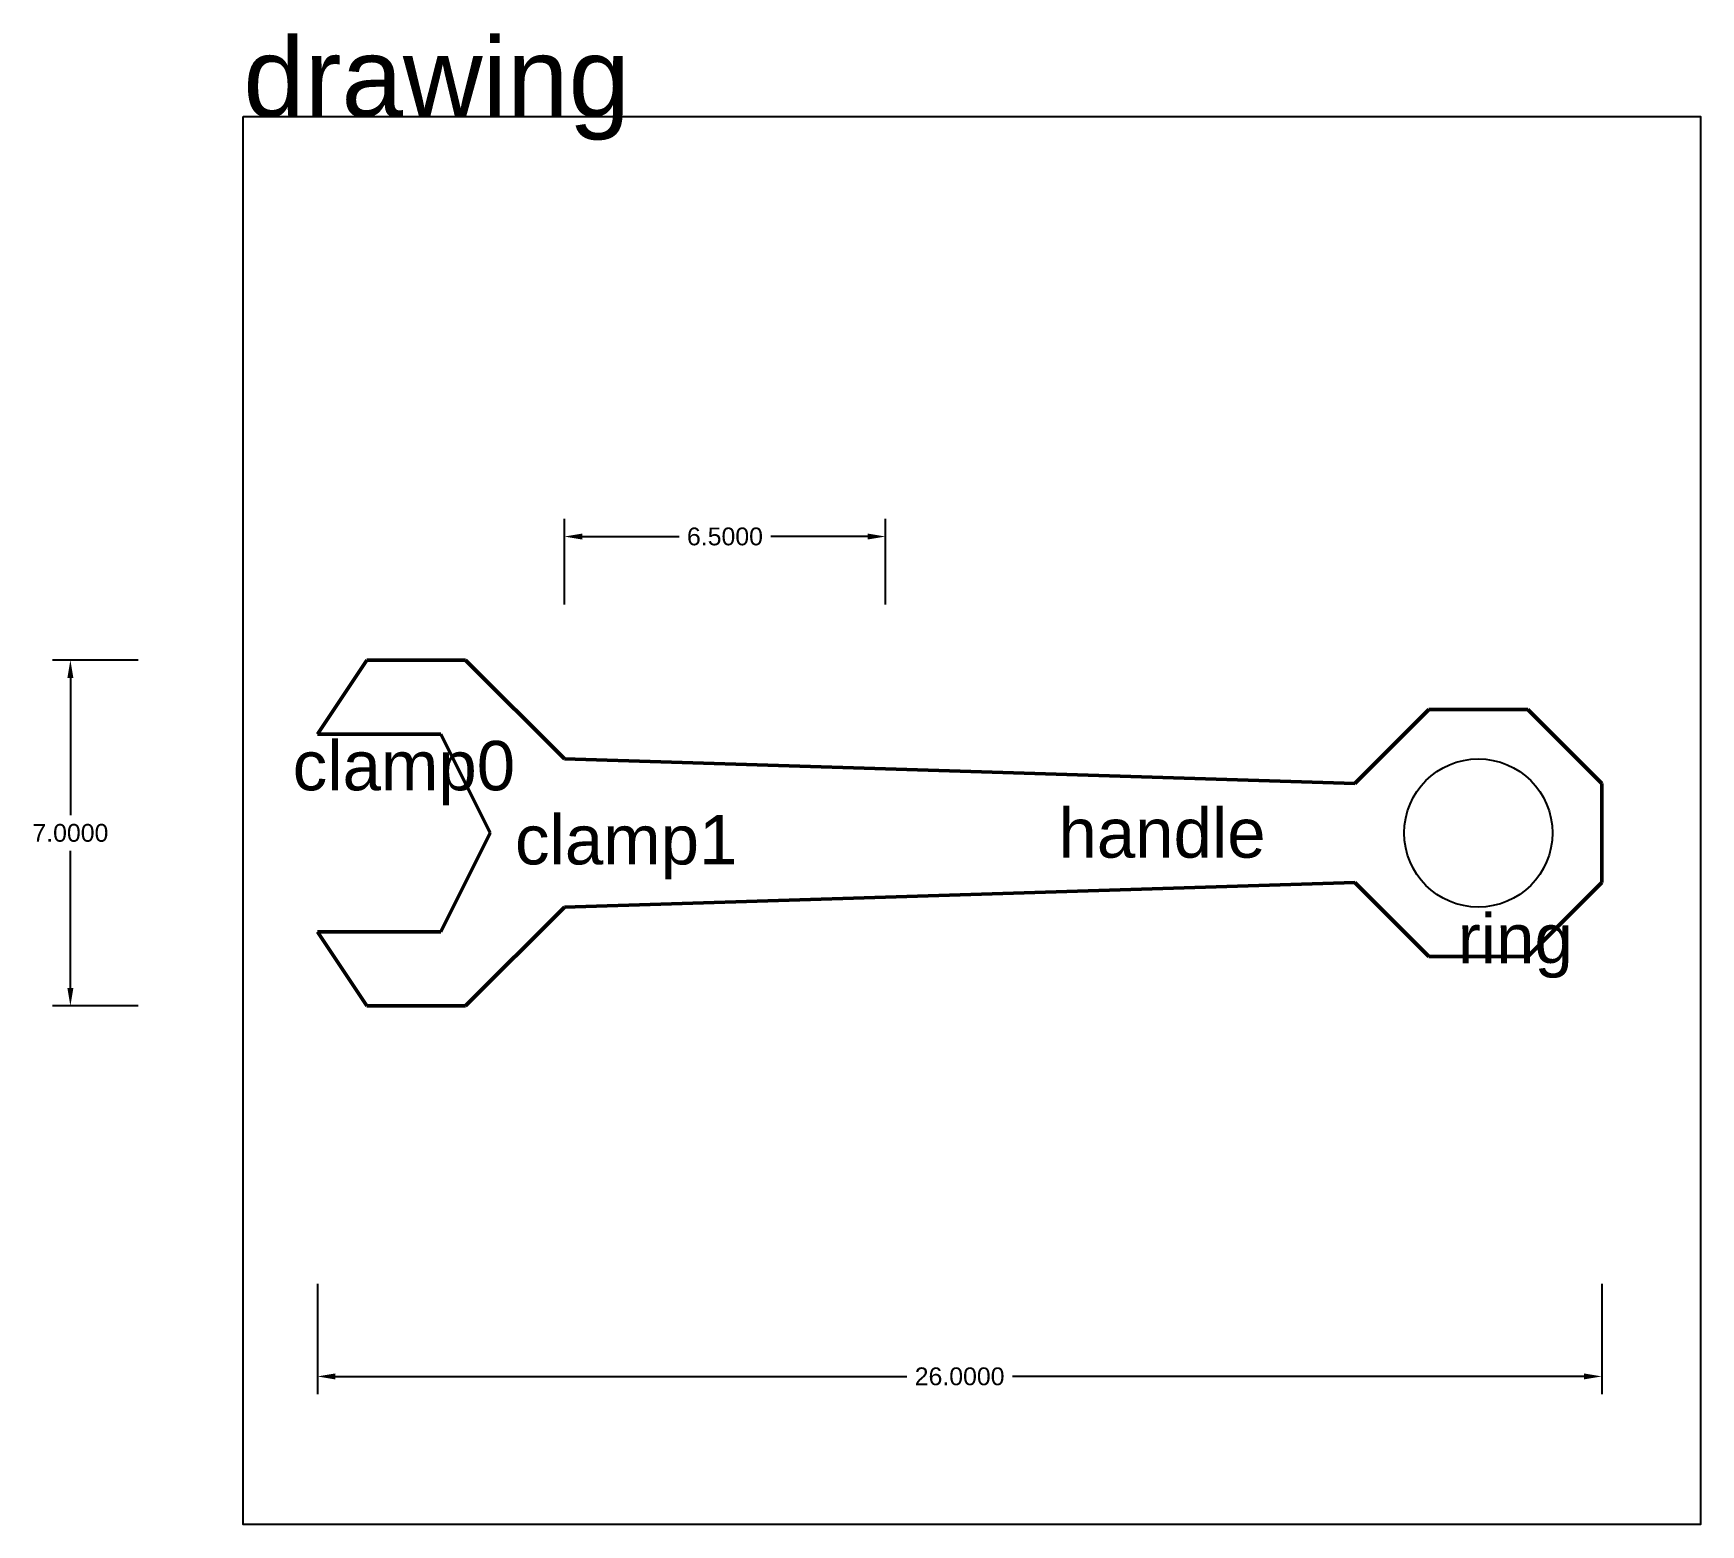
# Model space of a CAD drawing. Header units: centimetres. Extents: x 1.3 to 35, y -2 to 28.2.
import ezdxf

# ---------------------------------------------------------------- set-up
doc = ezdxf.new("R2010")
doc.units = ezdxf.units.CM
doc.header["$MEASUREMENT"] = 0
for name, color, linetype in [('clamp0', 4, 'Continuous'), ('clamp1', 5, 'Continuous'), ('handle', 2, 'Continuous'), ('ring', 1, 'Continuous'), ('svgframe', 6, 'Continuous')]:
    doc.layers.add(name, color=color, linetype=linetype)
doc.styles.get("Standard").update_dxf_attribs({"font": 'arial.ttf'})
doc.dimstyles.get("Standard").update_dxf_attribs({"dimtxt": 0.18, "dimasz": 0.18, "dimexe": 0.18, "dimexo": 0.0625, "dimgap": 0.09, "dimtad": 0, "dimtih": 1, "dimtoh": 1, "dimdec": 4, "dimzin": 0, "dimdsep": 46, "dimtxsty": 'Standard', "dimcen": 0.09, "dimadec": 0, "dimazin": 0, "dimtfac": 1, "dimtdec": 4, "dimtofl": 0, "dimtmove": 0, "dimatfit": 3, "dimfxl": 1, "dimtolj": 1, "dimtzin": 0, "dimarcsym": 0})

# ---------------------------------------------------------------- blocks, each defined once
blk = doc.blocks.new('*D6')
at = {"color": 0, "lineweight": -2, "transparency": 16777216}
for p, q in [((7, 2.875), (7, 0.64)), ((33, 2.875), (33, 0.64)), ((7.36, 1), (18.929, 1)), ((32.64, 1), (21.071, 1))]:
    blk.add_line(p, q, dxfattribs=at)
at = {"color": 0, "lineweight": 50, "transparency": 16777216}
for points in [[(7.36, 1.06), (7.36, 0.94), (7, 1)], [(32.64, 1.06), (32.64, 0.94), (33, 1)]]:
    blk.add_solid(points, dxfattribs=at)
at = {"layer": 'Defpoints', "color": 0, "lineweight": 50, "transparency": 16777216}
for p in [(7, 3), (33, 3), (33, 1)]:
    blk.add_point(p, dxfattribs=at)
at = {"color": 0, "lineweight": 50, "transparency": 16777216, "insert": (20, 1), "char_height": 0.36, "attachment_point": 5}
blk.add_mtext('\\A1;26.0000', dxfattribs=at)
blk = doc.blocks.new('*D7')
at = {"color": 0, "lineweight": -2, "transparency": 16777216}
for p, q in [((3.375, 15.5), (1.64, 15.5)), ((2, 15.14), (2, 12.362)), ((2, 8.86), (2, 11.638)), ((3.375, 8.5), (1.64, 8.5))]:
    blk.add_line(p, q, dxfattribs=at)
at = {"color": 0, "lineweight": 50, "transparency": 16777216}
for points in [[(1.94, 15.14), (2.06, 15.14), (2, 15.5)], [(1.94, 8.86), (2.06, 8.86), (2, 8.5)]]:
    blk.add_solid(points, dxfattribs=at)
at = {"layer": 'Defpoints', "color": 0, "lineweight": 50, "transparency": 16777216}
for p in [(2, 15.5), (3.5, 15.5), (3.5, 8.5)]:
    blk.add_point(p, dxfattribs=at)
at = {"color": 0, "lineweight": 50, "transparency": 16777216, "insert": (2, 12), "char_height": 0.36, "attachment_point": 5}
blk.add_mtext('\\A1;7.0000', dxfattribs=at)
blk = doc.blocks.new('*D8')
at = {"color": 0, "lineweight": -2, "transparency": 16777216}
for p, q in [((12, 16.625), (12, 18.36)), ((18.5, 16.625), (18.5, 18.36)), ((12.36, 18), (14.321, 18)), ((18.14, 18), (16.179, 18))]:
    blk.add_line(p, q, dxfattribs=at)
at = {"color": 0, "lineweight": 50, "transparency": 16777216}
for points in [[(12.36, 18.06), (12.36, 17.94), (12, 18)], [(18.14, 18.06), (18.14, 17.94), (18.5, 18)]]:
    blk.add_solid(points, dxfattribs=at)
at = {"layer": 'Defpoints', "color": 0, "lineweight": 50, "transparency": 16777216}
for p in [(18.5, 18), (12, 16.5), (18.5, 16.5)]:
    blk.add_point(p, dxfattribs=at)
at = {"color": 0, "lineweight": 50, "transparency": 16777216, "insert": (15.25, 18), "char_height": 0.36, "attachment_point": 5}
blk.add_mtext('\\A1;6.5000', dxfattribs=at)

msp = doc.modelspace()

# ---------------------------------------------------------------- linework, layer by layer
at = {"lineweight": 50}
for p, q in [((7, 14), (8, 15.5)), ((8, 15.5), (10, 15.5)), ((10, 15.5), (12, 13.5)), ((28, 13), (29.5, 14.5)), ((29.5, 14.5), (31.5, 14.5)), ((31.5, 14.5), (33, 13)), ((12, 13.5), (18.5, 13.29688)), ((33, 11), (33, 13)), ((28, 11), (18.5, 10.70312)), ((28, 11), (29.5, 9.5)), ((31.5, 9.5), (33, 11)), ((10, 8.5), (12, 10.5)), ((12, 10.5), (18.5, 10.70312)), ((7, 10), (8, 8.5)), ((29.5, 9.5), (31.5, 9.5)), ((8, 8.5), (10, 8.5))]:
    msp.add_line(p, q, dxfattribs=at)
at = {"layer": 'clamp0', "lineweight": 50}
for p, q in [((7, 14), (9.5, 14)), ((7, 10), (9.5, 10))]:
    msp.add_line(p, q, dxfattribs=at)
at = {"layer": 'clamp1', "lineweight": 50}
for p in [(9.5, 14), (9.5, 10)]:
    msp.add_line(p, (10.5, 12), dxfattribs=at)
at = {"layer": 'handle', "lineweight": 50}
msp.add_line((28, 13), (18.5, 13.29688), dxfattribs=at)
at = {"layer": 'ring', "lineweight": 25}
msp.add_circle((30.5, 12), 1.5, dxfattribs=at)
at = {"layer": 'svgframe', "lineweight": 25}
msp.add_lwpolyline([(5.5, 26.5), (35, 26.5), (35, -2), (5.5, -2)], close=True, dxfattribs=at)

# ---------------------------------------------------------------- texts
at = {"layer": 'clamp0', "lineweight": 50}
msp.add_text('clamp0', height=1, dxfattribs=at).set_placement((6.5, 12.86325))
at = {"layer": 'clamp1', "lineweight": 50}
msp.add_text('clamp1', height=1, dxfattribs=at).set_placement((11, 11.36325))
at = {"layer": 'handle', "lineweight": 50}
msp.add_text('handle', height=1, dxfattribs=at).set_placement((22, 11.5))
at = {"layer": 'ring', "lineweight": 50}
msp.add_text('ring', height=1, dxfattribs=at).set_placement((30.08404, 9.36325))
at = {"layer": 'svgframe', "lineweight": 50}
msp.add_text('drawing', height=1.6, dxfattribs=at).set_placement((5.5, 26.5))

# ---------------------------------------------------------------- dimensions: what is measured, and where the dimension line sits
at = {"lineweight": 50}
for base, p1, p2, override, picture, middle in [((18.5, 18), (12, 16.5), (18.5, 16.5), {"dimscale": 2}, '*D8', (15.25, 18)), ((33, 1), (7, 3), (33, 3), {"dimscale": 2, "dimtix": 0, "dimtofl": 0, "dimtmove": 0, "dimatfit": 3}, '*D6', (20, 1))]:
    dim = msp.add_linear_dim(base=base, p1=p1, p2=p2, dimstyle='Standard', override=override, dxfattribs=at)
    dim.commit()
    dim.dimension.update_dxf_attribs({"geometry": picture, "text_midpoint": middle})
dim = msp.add_linear_dim(base=(2, 15.5), p1=(3.5, 8.5), p2=(3.5, 15.5), angle=90, dimstyle='Standard', override={"dimscale": 2}, dxfattribs=at)
dim.commit()
dim.dimension.update_dxf_attribs({"geometry": '*D7', "text_midpoint": (2, 12)})

doc.saveas('drawing.dxf')
